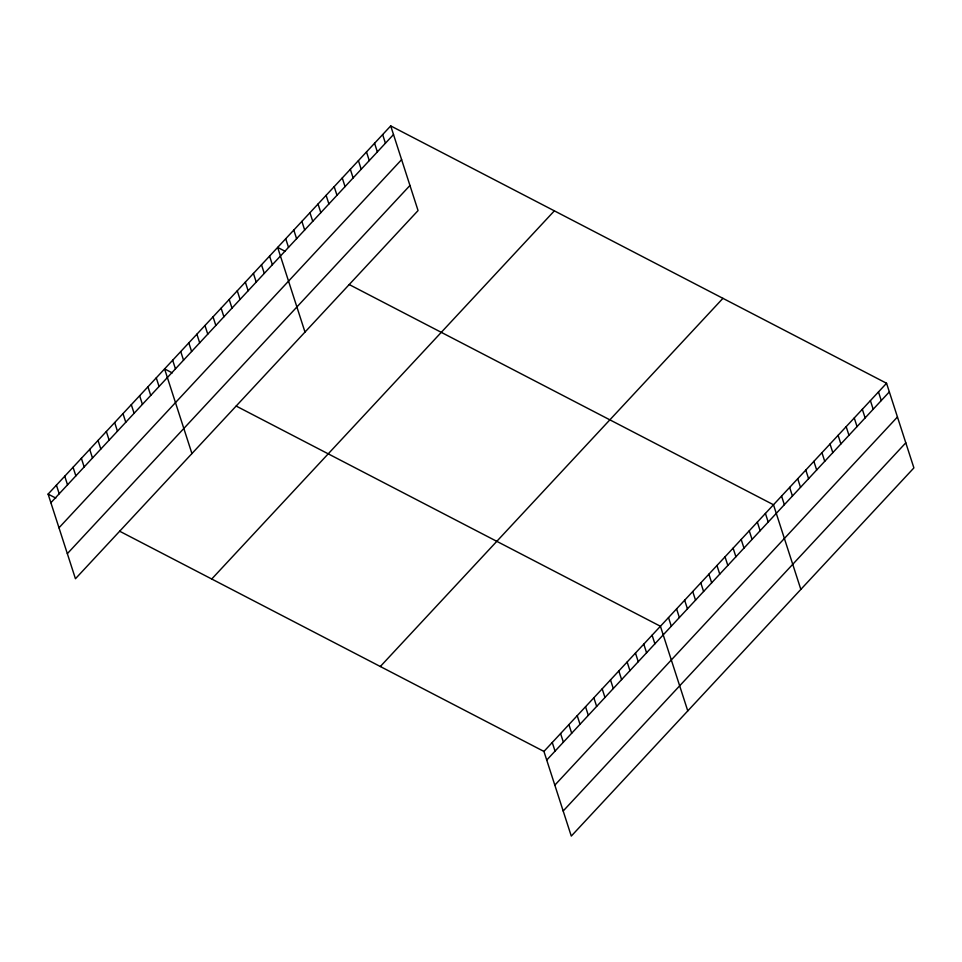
<?xml version="1.0" encoding="UTF-8"?>
<svg xmlns="http://www.w3.org/2000/svg" width="962" height="962" viewBox="0 0 962 962"><rect width="100%" height="100%" fill="white"/><g stroke="black" fill="none" stroke-linecap="round" stroke-linejoin="round"><path stroke-width="1.44" d="M390.716 125.914L418.061 210.57L75.445 578.739L48.1 494.095L390.716 125.914L886.555 383.261L913.9 467.905L571.284 836.086L543.939 751.43L119.685 531.24M50.89 502.717L393.506 134.548M58.983 527.801L401.611 159.632M67.34 553.655L409.956 185.474M211.724 579.016L554.352 210.846M380.315 666.51L722.931 298.34M543.939 751.43L886.555 383.261M546.729 760.064L889.345 391.883M554.833 785.148L897.45 416.979M563.179 810.99L905.795 442.821M285.329 251.395L277.657 247.414L304.99 332.058M349.242 284.572L773.496 504.761L800.841 589.405M172.258 372.895L164.586 368.915L191.931 453.559M236.183 406.06L660.425 626.262L687.77 710.906M48.1 494.095L55.772 498.075M878.486 391.943L881.264 400.565M870.406 400.625L873.195 409.247M862.337 409.295L865.115 417.917M854.256 417.977L857.046 426.599M846.175 426.659L848.965 435.281M838.106 435.329L840.884 443.963M830.026 444.011L832.815 452.633M821.957 452.693L824.735 461.315M813.876 461.363L816.666 469.997M805.795 470.045L808.585 478.667M797.726 478.727L800.504 487.349M789.646 487.409L792.435 496.031M781.577 496.079L784.355 504.701M765.415 513.443L768.205 522.065M757.347 522.113L760.124 530.735M749.266 530.796L752.056 539.417M741.185 539.478L743.975 548.099M733.116 548.148L735.906 556.782M725.035 556.83L727.825 565.452M716.967 565.512L719.744 574.134M708.886 574.182L711.676 582.816M700.805 582.864L703.595 591.486M692.736 591.546L695.526 600.168M684.655 600.228L687.445 608.85M676.587 608.898L679.364 617.52M668.506 617.58L671.296 626.202M652.104 635.197L654.894 643.818M643.794 644.143L646.572 652.765M635.473 653.078L638.251 661.7M627.152 662.024L629.93 670.646M618.831 670.959L621.608 679.593M610.509 679.906L613.287 688.527M602.188 688.852L604.966 697.474M593.867 697.787L596.644 706.409M585.545 706.733L588.323 715.355M577.224 715.668L580.014 724.29M382.648 134.596L385.425 143.218M568.903 724.614L571.693 733.236M374.567 143.278L377.357 151.9M560.581 733.549L563.371 742.183M366.498 151.948L369.276 160.582M552.26 742.496L555.05 751.118M358.417 160.63L361.207 169.252M350.336 169.312L353.126 177.934M342.268 177.982L345.045 186.616M334.187 186.664L336.977 195.286M326.118 195.346L328.896 203.968M318.037 204.028L320.827 212.65M309.956 212.698L312.746 221.32M301.888 221.38L304.665 230.002M293.807 230.062L296.597 238.684M285.726 238.732L288.516 247.366M269.576 256.096L272.366 264.718M261.508 264.766L264.285 273.4M253.427 273.448L256.217 282.07M245.346 282.131L248.136 290.752M237.277 290.801L240.055 299.435M229.196 299.483L231.986 308.105M221.128 308.165L223.905 316.787M213.047 316.847L215.837 325.469M204.966 325.517L207.756 334.139M196.897 334.199L199.675 342.821M188.817 342.881L191.606 351.503M180.748 351.551L183.526 360.185M172.667 360.233L175.457 368.855M156.265 377.85L159.055 386.471M147.944 386.796L150.733 395.418M139.634 395.731L142.412 404.365M131.313 404.677L134.091 413.299M122.992 413.624L125.769 422.246M114.67 422.558L117.448 431.18M106.349 431.505L109.127 440.127M98.028 440.44L100.806 449.062M89.706 449.386L92.484 458.008M81.385 458.321L84.163 466.955M73.064 467.267L75.854 475.889M64.743 476.202L67.532 484.836M56.421 485.149L59.211 493.771"/></g></svg>
